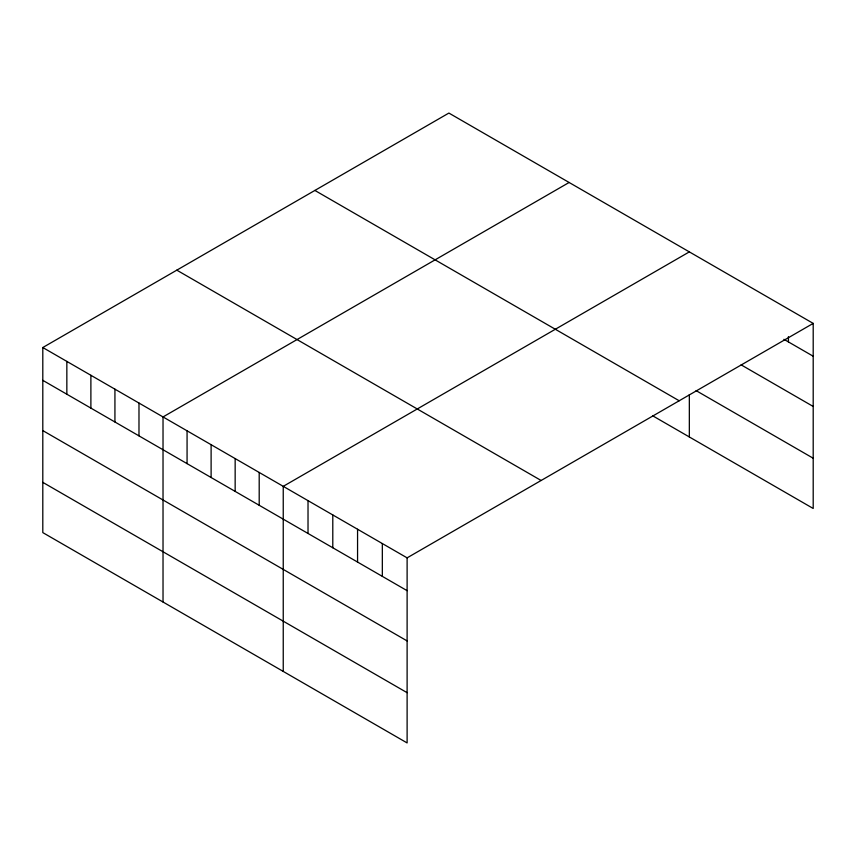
<?xml version="1.0" encoding="UTF-8"?>
<svg xmlns="http://www.w3.org/2000/svg" width="856" height="856" viewBox="0 0 856 856"><rect width="100%" height="100%" fill="white"/><g stroke="black" fill="none" stroke-linecap="round" stroke-linejoin="round"><path stroke-width="1.28" d="M813.2 323.397L407.114 557.855L407.114 742.933L42.8 532.603L42.8 347.525L448.886 113.067L813.2 323.397L813.2 508.475L652.7 415.813M569.112 182.478L163.025 416.936L163.025 602.003M689.337 251.889L283.24 486.347L283.24 671.414M783.925 339.318L813.2 356.224M741.135 364.859L813.2 406.461M696.088 390.614L813.2 458.228M314.88 190.439L679.193 400.769M176.807 270.154L541.12 480.484M42.8 347.525L407.114 557.855M42.8 380.342L407.114 590.672M42.8 430.589L407.114 640.919M42.8 482.356L407.114 692.686M788.43 336.665L788.43 341.919M689.337 394.648L689.337 436.967M382.332 543.549L382.332 576.377M357.562 529.254L357.562 562.071M332.791 514.948L332.791 547.765M308.021 500.642L308.021 533.47M259.197 472.459L259.197 505.286M235.154 458.581L235.154 491.398M211.111 444.703L211.111 477.52M187.068 430.814L187.068 463.631M138.982 403.048L138.982 435.875M114.929 389.17L114.929 421.987M90.886 375.292L90.886 408.109M66.843 361.403L66.843 394.231"/></g></svg>
